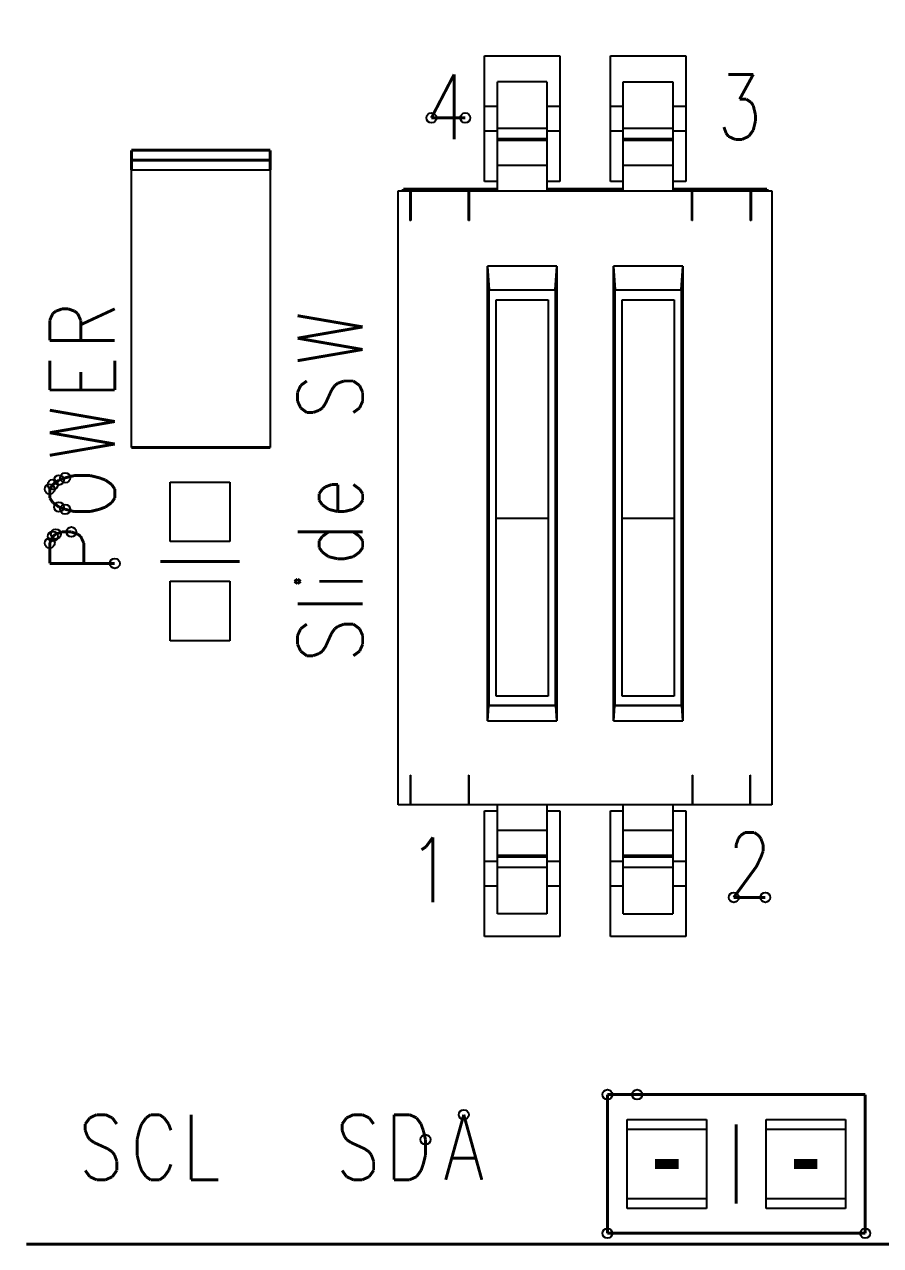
# Model space of a CAD drawing. Header units: millimetres. Extents: x 0 to 297, y 0 to 210.
# Drawn here: x 57.54 to 66.17, y 128.27 to 140.6 of the extents above; entities that cross this region are included whole.
import ezdxf

# ---------------------------------------------------------------- set-up
doc = ezdxf.new("R2010")
doc.units = ezdxf.units.MM
doc.header["$LTSCALE"] = 16.335
doc.layers.get('0').update_dxf_attribs({"linetype": 'CONTINUOUS'})
doc.layers.add('1', color=7, linetype='CONTINUOUS')
doc.styles.get("Standard").update_dxf_attribs({"font": 'txt', "width": 0.8})
doc.dimstyles.new('DIMSTYLE_3', dxfattribs={"dimtxt": 4, "dimasz": 4.8, "dimexe": 3, "dimexo": 1.6, "dimgap": 2, "dimtad": 0, "dimtih": 1, "dimtoh": 1, "dimdsep": 46, "dimtxsty": 'Standard', "dimblk": '_FILLED', "dimblk1": '_FILLED', "dimblk2": '_FILLED', "dimcen": 0.09, "dimadec": 0, "dimazin": 0, "dimtp": 0.3, "dimtm": 0.3, "dimtfac": 1, "dimtofl": 0, "dimtmove": 0, "dimatfit": 3, "dimldrblk": '_FILLED', "dimfxl": 1, "dimtolj": 1, "dimarcsym": 0})

# ---------------------------------------------------------------- blocks, each defined once
blk = doc.blocks.new('_FILLED')
at = {"color": 0, "linetype": 'ByBlock'}
blk.add_solid([(0, 0), (-1, 0.1667), (-1, -0.1667)], dxfattribs=at)
blk = doc.blocks.new('*D5')
at = {"color": 2, "linetype": 'Continuous'}
for p, q in [((21.809, 137.888), (21.809, 154.75)), ((117.809, 137.888), (117.809, 154.75)), ((21.809, 151.75), (64.609, 151.75)), ((117.809, 151.75), (75.009, 151.75))]:
    blk.add_line(p, q, dxfattribs=at)
at = {"color": 2, "linetype": 'Continuous', "xscale": 4.8, "yscale": 4.8, "zscale": 4.8, "rotation": 180}
blk.add_blockref('_FILLED', (21.809, 151.75), dxfattribs=at)
at = {"color": 2, "linetype": 'Continuous', "xscale": 4.8, "yscale": 4.8, "zscale": 4.8}
blk.add_blockref('_FILLED', (117.809, 151.75), dxfattribs=at)
at = {"color": 2, "linetype": 'Continuous', "insert": (69.809, 153.75), "char_height": 4, "width": 6.4, "attachment_point": 2, "line_spacing_factor": 0.9}
blk.add_mtext('96', dxfattribs=at)
blk = doc.blocks.new('*D6')
at = {"color": 2, "linetype": 'Continuous'}
for p, q in [((17.309, 140.389), (17.309, 166.61)), ((122.309, 140.389), (122.309, 166.61)), ((17.309, 163.61), (63.009, 163.61)), ((122.309, 163.61), (76.609, 163.61))]:
    blk.add_line(p, q, dxfattribs=at)
at = {"color": 2, "linetype": 'Continuous', "xscale": 4.8, "yscale": 4.8, "zscale": 4.8, "rotation": 180}
blk.add_blockref('_FILLED', (17.309, 163.61), dxfattribs=at)
at = {"color": 2, "linetype": 'Continuous', "xscale": 4.8, "yscale": 4.8, "zscale": 4.8}
blk.add_blockref('_FILLED', (122.309, 163.61), dxfattribs=at)
at = {"color": 2, "linetype": 'Continuous', "insert": (69.809, 165.61), "char_height": 4, "width": 9.6, "attachment_point": 2, "line_spacing_factor": 0.9}
blk.add_mtext('105', dxfattribs=at)

msp = doc.modelspace()

# ---------------------------------------------------------------- linework, layer by layer
at = {"layer": '1', "color": 7, "linetype": 'Continuous'}
for p, q in [((62.179, 139.012), (62.179, 140.282)), ((62.179, 140.282), (62.939, 140.282)), ((62.939, 140.282), (62.939, 139.012)), ((63.449, 139.012), (63.449, 140.282)), ((63.449, 140.282), (64.209, 140.282)), ((64.209, 140.282), (64.209, 139.012)), ((62.309, 138.918), (62.309, 140.018)), ((62.809, 140.018), (62.309, 140.018)), ((62.809, 140.018), (62.809, 138.918)), ((63.579, 138.918), (63.579, 140.018)), ((63.579, 140.018), (64.079, 140.018)), ((64.079, 140.018), (64.079, 138.918)), ((62.179, 139.772), (62.309, 139.772)), ((62.809, 139.772), (62.939, 139.772)), ((63.449, 139.772), (63.579, 139.772)), ((64.079, 139.772), (64.209, 139.772)), ((62.309, 139.522), (62.179, 139.522)), ((62.809, 139.547), (62.309, 139.547)), ((62.939, 139.522), (62.809, 139.522)), ((63.579, 139.522), (63.449, 139.522)), ((64.079, 139.547), (63.579, 139.547)), ((64.209, 139.522), (64.079, 139.522)), ((62.309, 139.447), (62.809, 139.447)), ((62.809, 139.427), (62.309, 139.427)), ((63.579, 139.447), (64.079, 139.447)), ((64.079, 139.427), (63.579, 139.427)), ((62.309, 139.178), (62.809, 139.178)), ((63.579, 139.178), (64.079, 139.178)), ((58.618, 136.329), (58.618, 139.129)), ((58.618, 139.129), (60.018, 139.129)), ((60.018, 139.129), (60.018, 136.329)), ((61.309, 132.721), (61.309, 138.918)), ((61.309, 138.918), (65.079, 138.918)), ((61.427, 138.918), (61.427, 138.618)), ((61.436, 138.918), (61.436, 138.618)), ((62.019, 138.618), (62.019, 138.918)), ((62.027, 138.618), (62.027, 138.918)), ((62.309, 139.012), (62.179, 139.012)), ((62.939, 139.012), (62.809, 139.012)), ((63.579, 139.012), (63.449, 139.012)), ((64.209, 139.012), (64.079, 139.012)), ((64.269, 138.618), (64.269, 138.918)), ((64.278, 138.618), (64.278, 138.918)), ((64.86, 138.918), (64.86, 138.618)), ((64.869, 138.918), (64.869, 138.618)), ((65.079, 138.918), (65.079, 132.721)), ((61.436, 138.618), (61.427, 138.618)), ((62.027, 138.618), (62.019, 138.618)), ((64.278, 138.618), (64.269, 138.618)), ((64.869, 138.618), (64.86, 138.618)), ((62.209, 133.569), (62.209, 138.158)), ((62.209, 138.158), (62.227, 137.92)), ((62.909, 138.158), (62.209, 138.158)), ((62.892, 137.92), (62.909, 138.158)), ((62.909, 138.158), (62.909, 133.569)), ((63.479, 133.569), (63.479, 138.158)), ((63.479, 138.158), (63.497, 137.92)), ((64.179, 138.158), (63.479, 138.158)), ((64.162, 137.92), (64.179, 138.158)), ((64.179, 138.158), (64.179, 133.569)), ((62.227, 133.725), (62.227, 137.92)), ((62.227, 137.92), (62.892, 137.92)), ((62.892, 137.92), (62.892, 133.725)), ((63.497, 133.725), (63.497, 137.92)), ((63.497, 137.92), (64.162, 137.92)), ((64.162, 137.92), (64.162, 133.725)), ((62.297, 133.819), (62.297, 137.82)), ((62.297, 137.82), (62.822, 137.82)), ((62.822, 137.82), (62.822, 133.819)), ((63.567, 133.819), (63.567, 137.82)), ((63.567, 137.82), (64.092, 137.82)), ((64.092, 137.82), (64.092, 133.819)), ((60.018, 136.329), (58.618, 136.329)), ((59.009, 135.378), (59.009, 135.978)), ((59.009, 135.978), (59.609, 135.978)), ((59.609, 135.978), (59.609, 135.378)), ((62.297, 135.615), (62.822, 135.615)), ((63.567, 135.615), (64.092, 135.615)), ((59.609, 135.378), (59.009, 135.378)), ((59.009, 134.378), (59.009, 134.978)), ((59.009, 134.978), (59.609, 134.978)), ((59.609, 134.978), (59.609, 134.378)), ((59.609, 134.378), (59.009, 134.378)), ((62.822, 133.819), (62.297, 133.819)), ((64.092, 133.819), (63.567, 133.819)), ((62.22, 133.719), (62.209, 133.569)), ((62.22, 133.719), (62.227, 133.725)), ((62.898, 133.719), (62.22, 133.719)), ((62.892, 133.725), (62.227, 133.725)), ((62.898, 133.719), (62.892, 133.725)), ((62.909, 133.569), (62.898, 133.719)), ((63.49, 133.719), (63.479, 133.569)), ((63.49, 133.719), (63.497, 133.725)), ((64.168, 133.719), (63.49, 133.719)), ((64.162, 133.725), (63.497, 133.725)), ((64.168, 133.719), (64.162, 133.725)), ((64.179, 133.569), (64.168, 133.719)), ((62.209, 133.569), (62.909, 133.569)), ((63.479, 133.569), (64.179, 133.569)), ((61.434, 132.721), (61.434, 133.021)), ((61.434, 133.021), (61.436, 133.021)), ((61.436, 132.721), (61.436, 133.021)), ((62.019, 133.021), (62.019, 132.721)), ((62.019, 133.021), (62.021, 133.021)), ((62.021, 133.021), (62.021, 132.721)), ((64.275, 133.021), (64.275, 132.721)), ((64.275, 133.021), (64.278, 133.021)), ((64.278, 133.021), (64.278, 132.721)), ((64.86, 132.721), (64.86, 133.021)), ((64.86, 133.021), (64.863, 133.021)), ((64.863, 132.721), (64.863, 133.021)), ((65.079, 132.721), (61.309, 132.721)), ((62.179, 131.392), (62.179, 132.662)), ((62.179, 132.662), (62.309, 132.662)), ((62.309, 131.621), (62.309, 132.721)), ((62.809, 132.721), (62.809, 131.621)), ((62.809, 132.662), (62.939, 132.662)), ((62.939, 132.662), (62.939, 131.392)), ((63.449, 131.392), (63.449, 132.662)), ((63.449, 132.662), (63.579, 132.662)), ((63.579, 131.621), (63.579, 132.721)), ((64.079, 132.721), (64.079, 131.621)), ((64.079, 132.662), (64.209, 132.662)), ((64.209, 132.662), (64.209, 131.392)), ((62.809, 132.461), (62.309, 132.461)), ((64.079, 132.461), (63.579, 132.461)), ((62.179, 132.152), (62.309, 132.152)), ((62.309, 132.212), (62.809, 132.212)), ((62.809, 132.192), (62.309, 132.192)), ((62.809, 132.152), (62.939, 132.152)), ((63.449, 132.152), (63.579, 132.152)), ((63.579, 132.212), (64.079, 132.212)), ((64.079, 132.192), (63.579, 132.192)), ((64.079, 132.152), (64.209, 132.152)), ((62.309, 132.092), (62.809, 132.092)), ((63.579, 132.092), (64.079, 132.092)), ((62.309, 131.902), (62.179, 131.902)), ((62.939, 131.902), (62.809, 131.902)), ((63.579, 131.902), (63.449, 131.902)), ((64.209, 131.902), (64.079, 131.902)), ((62.809, 131.621), (62.309, 131.621)), ((63.579, 131.621), (64.079, 131.621)), ((62.939, 131.392), (62.179, 131.392)), ((64.209, 131.392), (63.449, 131.392)), ((63.619, 128.647), (63.619, 129.547)), ((63.619, 129.547), (64.419, 129.547)), ((64.419, 129.547), (64.419, 128.647)), ((65.019, 128.647), (65.019, 129.547)), ((65.019, 129.547), (65.819, 129.547)), ((65.819, 129.547), (65.819, 128.647)), ((63.619, 129.447), (64.419, 129.447)), ((65.019, 129.447), (65.819, 129.447)), ((64.419, 128.746), (63.619, 128.746)), ((65.819, 128.746), (65.019, 128.746)), ((64.419, 128.647), (63.619, 128.647)), ((65.819, 128.647), (65.019, 128.647))]:
    msp.add_line(p, q, dxfattribs=at)
at = {"layer": '1', "color": 9, "linetype": 'Continuous', "const_width": 0.0297}
for points in [[(61.872, 140.093), (61.644, 139.655)], [(61.872, 140.093), (61.872, 139.437)], [(64.64, 140.093), (64.89, 140.093)], [(64.89, 140.093), (64.753, 139.843)], [(64.753, 139.843), (64.821, 139.843)], [(64.821, 139.843), (64.867, 139.812)], [(64.867, 139.812), (64.89, 139.78)], [(64.89, 139.78), (64.912, 139.687)], [(61.644, 139.655), (61.985, 139.655)], [(64.912, 139.687), (64.912, 139.624)], [(64.617, 139.499), (64.594, 139.562)], [(64.89, 139.53), (64.844, 139.468)], [(64.912, 139.624), (64.89, 139.53)], [(64.64, 139.468), (64.617, 139.499)], [(64.708, 139.437), (64.64, 139.468)], [(64.776, 139.437), (64.708, 139.437)], [(64.844, 139.468), (64.776, 139.437)], [(58.618, 139.128), (58.618, 139.328)], [(58.618, 139.328), (60.018, 139.328)], [(60.018, 139.328), (60.018, 139.128)], [(60.018, 139.228), (58.618, 139.228)], [(61.359, 138.918), (61.359, 138.937)], [(61.359, 138.937), (62.309, 138.937)], [(62.809, 138.937), (63.579, 138.937)], [(64.079, 138.937), (65.029, 138.937)], [(65.029, 138.937), (65.029, 138.918)], [(57.794, 137.613), (57.825, 137.681)], [(57.825, 137.681), (57.856, 137.704)], [(57.856, 137.704), (57.919, 137.727)], [(57.919, 137.727), (57.981, 137.727)], [(57.981, 137.727), (58.043, 137.704)], [(58.043, 137.704), (58.075, 137.681)], [(58.075, 137.681), (58.106, 137.613)], [(58.106, 137.567), (58.45, 137.727)], [(60.294, 137.658), (60.95, 137.545)], [(57.794, 137.408), (57.794, 137.613)], [(58.106, 137.613), (58.106, 137.408)], [(60.294, 137.431), (60.95, 137.545)], [(57.794, 137.408), (58.45, 137.408)], [(60.294, 137.431), (60.95, 137.317)], [(60.294, 137.204), (60.95, 137.317)], [(57.794, 136.908), (57.794, 137.204)], [(58.45, 136.908), (58.45, 137.204)], [(58.106, 136.908), (58.106, 137.09)], [(60.325, 136.954), (60.294, 136.886)], [(60.387, 136.999), (60.325, 136.954)], [(60.637, 136.908), (60.669, 136.954)], [(60.669, 136.954), (60.7, 136.977)], [(60.7, 136.977), (60.762, 136.999)], [(60.762, 136.999), (60.856, 136.999)], [(60.856, 136.999), (60.919, 136.954)], [(60.919, 136.954), (60.95, 136.886)], [(57.794, 136.908), (58.45, 136.908)], [(60.294, 136.886), (60.294, 136.795)], [(60.294, 136.795), (60.325, 136.727)], [(60.575, 136.772), (60.637, 136.908)], [(60.95, 136.795), (60.919, 136.727)], [(60.95, 136.886), (60.95, 136.795)], [(57.794, 136.704), (58.45, 136.59)], [(60.325, 136.727), (60.387, 136.681)], [(60.387, 136.681), (60.45, 136.681)], [(60.45, 136.681), (60.512, 136.704)], [(60.512, 136.704), (60.544, 136.727)], [(60.544, 136.727), (60.575, 136.772)], [(60.919, 136.727), (60.856, 136.681)], [(57.794, 136.477), (58.45, 136.59)], [(57.794, 136.477), (58.45, 136.363)], [(57.794, 136.249), (58.45, 136.363)], [(60.018, 136.328), (58.618, 136.328)], [(57.825, 135.954), (57.794, 135.908)], [(57.887, 135.999), (57.825, 135.954)], [(57.95, 136.022), (57.887, 135.999)], [(58.043, 136.045), (57.95, 136.022)], [(58.2, 136.045), (58.043, 136.045)], [(58.294, 136.022), (58.2, 136.045)], [(58.356, 135.999), (58.294, 136.022)], [(58.419, 135.954), (58.356, 135.999)], [(58.45, 135.908), (58.419, 135.954)], [(60.575, 135.931), (60.544, 135.908)], [(60.637, 135.954), (60.575, 135.931)], [(60.7, 135.954), (60.637, 135.954)], [(60.7, 135.681), (60.7, 135.954)], [(60.919, 135.908), (60.856, 135.954)], [(57.794, 135.908), (57.794, 135.818)], [(57.794, 135.818), (57.825, 135.772)], [(58.419, 135.772), (58.45, 135.818)], [(58.45, 135.818), (58.45, 135.908)], [(60.544, 135.908), (60.512, 135.863)], [(60.512, 135.863), (60.512, 135.795)], [(60.95, 135.863), (60.919, 135.908)], [(60.95, 135.795), (60.95, 135.863)], [(57.825, 135.772), (57.887, 135.727)], [(57.887, 135.727), (57.95, 135.704)], [(57.95, 135.704), (58.043, 135.681)], [(58.2, 135.681), (58.294, 135.704)], [(58.294, 135.704), (58.356, 135.727)], [(58.356, 135.727), (58.419, 135.772)], [(60.512, 135.795), (60.544, 135.749)], [(60.544, 135.749), (60.606, 135.704)], [(60.606, 135.704), (60.7, 135.681)], [(60.762, 135.681), (60.856, 135.704)], [(60.856, 135.704), (60.919, 135.749)], [(60.919, 135.749), (60.95, 135.795)], [(58.043, 135.681), (58.2, 135.681)], [(60.7, 135.681), (60.762, 135.681)], [(57.825, 135.431), (57.856, 135.454)], [(57.856, 135.454), (57.919, 135.476)], [(57.919, 135.476), (58.012, 135.476)], [(58.012, 135.476), (58.075, 135.454)], [(58.075, 135.454), (58.106, 135.431)], [(60.294, 135.476), (60.95, 135.476)], [(60.606, 135.476), (60.544, 135.431)], [(60.919, 135.431), (60.856, 135.476)], [(57.794, 135.363), (57.825, 135.431)], [(57.794, 135.158), (57.794, 135.363)], [(58.106, 135.431), (58.137, 135.363)], [(58.137, 135.363), (58.137, 135.158)], [(60.544, 135.431), (60.512, 135.386)], [(60.512, 135.386), (60.512, 135.317)], [(60.512, 135.317), (60.544, 135.272)], [(60.95, 135.386), (60.919, 135.431)], [(60.919, 135.272), (60.95, 135.317)], [(60.95, 135.317), (60.95, 135.386)], [(60.544, 135.272), (60.606, 135.226)], [(60.606, 135.226), (60.7, 135.204)], [(60.7, 135.204), (60.762, 135.204)], [(60.762, 135.204), (60.856, 135.226)], [(60.856, 135.226), (60.919, 135.272)], [(57.794, 135.158), (58.45, 135.158)], [(59.709, 135.178), (58.909, 135.178)], [(60.294, 134.999), (60.262, 134.977)], [(60.262, 134.977), (60.294, 134.954)], [(60.325, 134.977), (60.294, 134.999)], [(60.294, 134.954), (60.325, 134.977)], [(60.512, 134.977), (60.95, 134.977)], [(60.294, 134.749), (60.95, 134.749)], [(60.325, 134.499), (60.294, 134.431)], [(60.387, 134.545), (60.325, 134.499)], [(60.575, 134.317), (60.637, 134.454)], [(60.637, 134.454), (60.669, 134.499)], [(60.669, 134.499), (60.7, 134.522)], [(60.7, 134.522), (60.762, 134.545)], [(60.762, 134.545), (60.856, 134.545)], [(60.856, 134.545), (60.919, 134.499)], [(60.919, 134.499), (60.95, 134.431)], [(60.294, 134.431), (60.294, 134.34)], [(60.294, 134.34), (60.325, 134.272)], [(60.95, 134.34), (60.919, 134.272)], [(60.95, 134.431), (60.95, 134.34)], [(60.325, 134.272), (60.387, 134.226)], [(60.387, 134.226), (60.45, 134.226)], [(60.45, 134.226), (60.512, 134.249)], [(60.512, 134.249), (60.544, 134.272)], [(60.544, 134.272), (60.575, 134.317)], [(60.919, 134.272), (60.856, 134.226)], [(61.59, 132.299), (61.658, 132.393)], [(61.658, 132.393), (61.658, 131.737)], [(64.717, 132.318), (64.74, 132.381)], [(64.74, 132.381), (64.762, 132.412)], [(64.762, 132.412), (64.808, 132.443)], [(64.808, 132.443), (64.899, 132.443)], [(64.899, 132.443), (64.944, 132.412)], [(64.944, 132.412), (64.967, 132.381)], [(64.967, 132.381), (64.99, 132.318)], [(61.544, 132.268), (61.59, 132.299)], [(64.717, 132.287), (64.717, 132.318)], [(64.99, 132.255), (64.967, 132.193)], [(64.99, 132.318), (64.99, 132.255)], [(64.967, 132.193), (64.922, 132.099)], [(64.922, 132.099), (64.694, 131.787)], [(64.694, 131.787), (65.012, 131.787)], [(63.419, 129.797), (63.419, 128.397)], [(66.019, 129.797), (63.419, 129.797)], [(66.019, 128.397), (66.019, 129.797)], [(58.198, 129.562), (58.152, 129.5)], [(58.266, 129.594), (58.198, 129.562)], [(58.357, 129.594), (58.266, 129.594)], [(58.425, 129.562), (58.357, 129.594)], [(58.47, 129.5), (58.425, 129.562)], [(58.766, 129.562), (58.72, 129.5)], [(58.811, 129.594), (58.766, 129.562)], [(58.902, 129.594), (58.811, 129.594)], [(58.947, 129.562), (58.902, 129.594)], [(58.993, 129.5), (58.947, 129.562)], [(59.22, 129.594), (59.22, 128.937)], [(60.788, 129.562), (60.743, 129.5)], [(60.857, 129.594), (60.788, 129.562)], [(60.947, 129.594), (60.857, 129.594)], [(61.016, 129.562), (60.947, 129.594)], [(61.061, 129.5), (61.016, 129.562)], [(61.266, 129.594), (61.266, 128.937)], [(61.266, 129.594), (61.425, 129.594)], [(61.425, 129.594), (61.493, 129.562)], [(61.493, 129.562), (61.539, 129.5)], [(61.97, 129.594), (61.788, 128.937)], [(61.97, 129.594), (62.152, 128.937)], [(58.152, 129.5), (58.152, 129.437)], [(58.152, 129.437), (58.175, 129.375)], [(58.698, 129.437), (58.675, 129.343)], [(58.72, 129.5), (58.698, 129.437)], [(59.016, 129.437), (58.993, 129.5)], [(60.743, 129.5), (60.743, 129.437)], [(60.743, 129.437), (60.766, 129.375)], [(61.539, 129.5), (61.561, 129.437)], [(61.561, 129.437), (61.584, 129.343)], [(64.719, 128.697), (64.719, 129.497)], [(58.175, 129.375), (58.198, 129.343)], [(58.198, 129.343), (58.243, 129.312)], [(58.243, 129.312), (58.379, 129.25)], [(58.675, 129.343), (58.675, 129.187)], [(60.766, 129.375), (60.788, 129.343)], [(60.788, 129.343), (60.834, 129.312)], [(60.834, 129.312), (60.97, 129.25)], [(61.584, 129.343), (61.584, 129.187)], [(58.379, 129.25), (58.425, 129.218)], [(58.425, 129.218), (58.448, 129.187)], [(58.448, 129.187), (58.47, 129.125)], [(58.675, 129.187), (58.698, 129.093)], [(60.97, 129.25), (61.016, 129.218)], [(61.016, 129.218), (61.038, 129.187)], [(61.038, 129.187), (61.061, 129.125)], [(61.584, 129.187), (61.561, 129.093)], [(61.857, 129.156), (62.084, 129.156)], [(58.198, 128.968), (58.152, 129.031)], [(58.47, 129.031), (58.425, 128.968)], [(58.47, 129.125), (58.47, 129.031)], [(58.698, 129.093), (58.72, 129.031)], [(58.72, 129.031), (58.766, 128.968)], [(58.947, 128.968), (58.993, 129.031)], [(58.993, 129.031), (59.016, 129.093)], [(60.788, 128.968), (60.743, 129.031)], [(61.061, 129.031), (61.016, 128.968)], [(61.061, 129.125), (61.061, 129.031)], [(61.539, 129.031), (61.493, 128.968)], [(61.561, 129.093), (61.539, 129.031)], [(58.266, 128.937), (58.198, 128.968)], [(58.357, 128.937), (58.266, 128.937)], [(58.425, 128.968), (58.357, 128.937)], [(58.766, 128.968), (58.811, 128.937)], [(58.811, 128.937), (58.902, 128.937)], [(58.902, 128.937), (58.947, 128.968)], [(59.22, 128.937), (59.493, 128.937)], [(60.857, 128.937), (60.788, 128.968)], [(60.947, 128.937), (60.857, 128.937)], [(61.016, 128.968), (60.947, 128.937)], [(61.425, 128.937), (61.266, 128.937)], [(61.493, 128.968), (61.425, 128.937)], [(57.559, 128.288), (108.809, 128.288)], [(63.419, 128.397), (66.019, 128.397)]]:
    msp.add_lwpolyline(points, dxfattribs=at)
at = {"layer": '1', "color": 1, "linetype": 'Continuous', "const_width": 0.238}
for points in [[(64.019, 129.146), (64.019, 129.047)], [(65.419, 129.146), (65.419, 129.047)]]:
    msp.add_lwpolyline(points, dxfattribs=at)
at = {"layer": '1', "color": 7, "linetype": 'Continuous'}
for centre in [(61.644, 139.655), (61.985, 139.655), (57.95, 136.022), (57.794, 135.908), (57.825, 135.954), (57.887, 135.999), (57.887, 135.727), (57.95, 135.704), (57.825, 135.431), (57.856, 135.454), (58.012, 135.476), (57.794, 135.363), (58.45, 135.158), (64.694, 131.787), (65.012, 131.787), (63.419, 129.797), (63.719, 129.797), (61.97, 129.594), (61.584, 129.343), (63.419, 128.397), (66.019, 128.397)]:
    msp.add_circle(centre, 0.05, dxfattribs=at)

# ---------------------------------------------------------------- dimensions: what is measured, and where the dimension line sits
at = {"color": 2, "linetype": 'Continuous'}
for base, p1, p2, picture, middle in [((17.309, 163.61), (122.309, 138.789), (17.309, 138.789), '*D6', (70.309, 163.61)), ((21.809, 151.75), (117.809, 136.288), (21.809, 136.288), '*D5', (69.809, 151.75))]:
    dim = msp.add_linear_dim(base=base, p1=p1, p2=p2, angle=180, dimstyle='DIMSTYLE_3', dxfattribs=at)
    dim.commit()
    dim.dimension.update_dxf_attribs({"geometry": picture, "text_midpoint": middle, "dimtype": 160})

doc.saveas('drawing.dxf')
